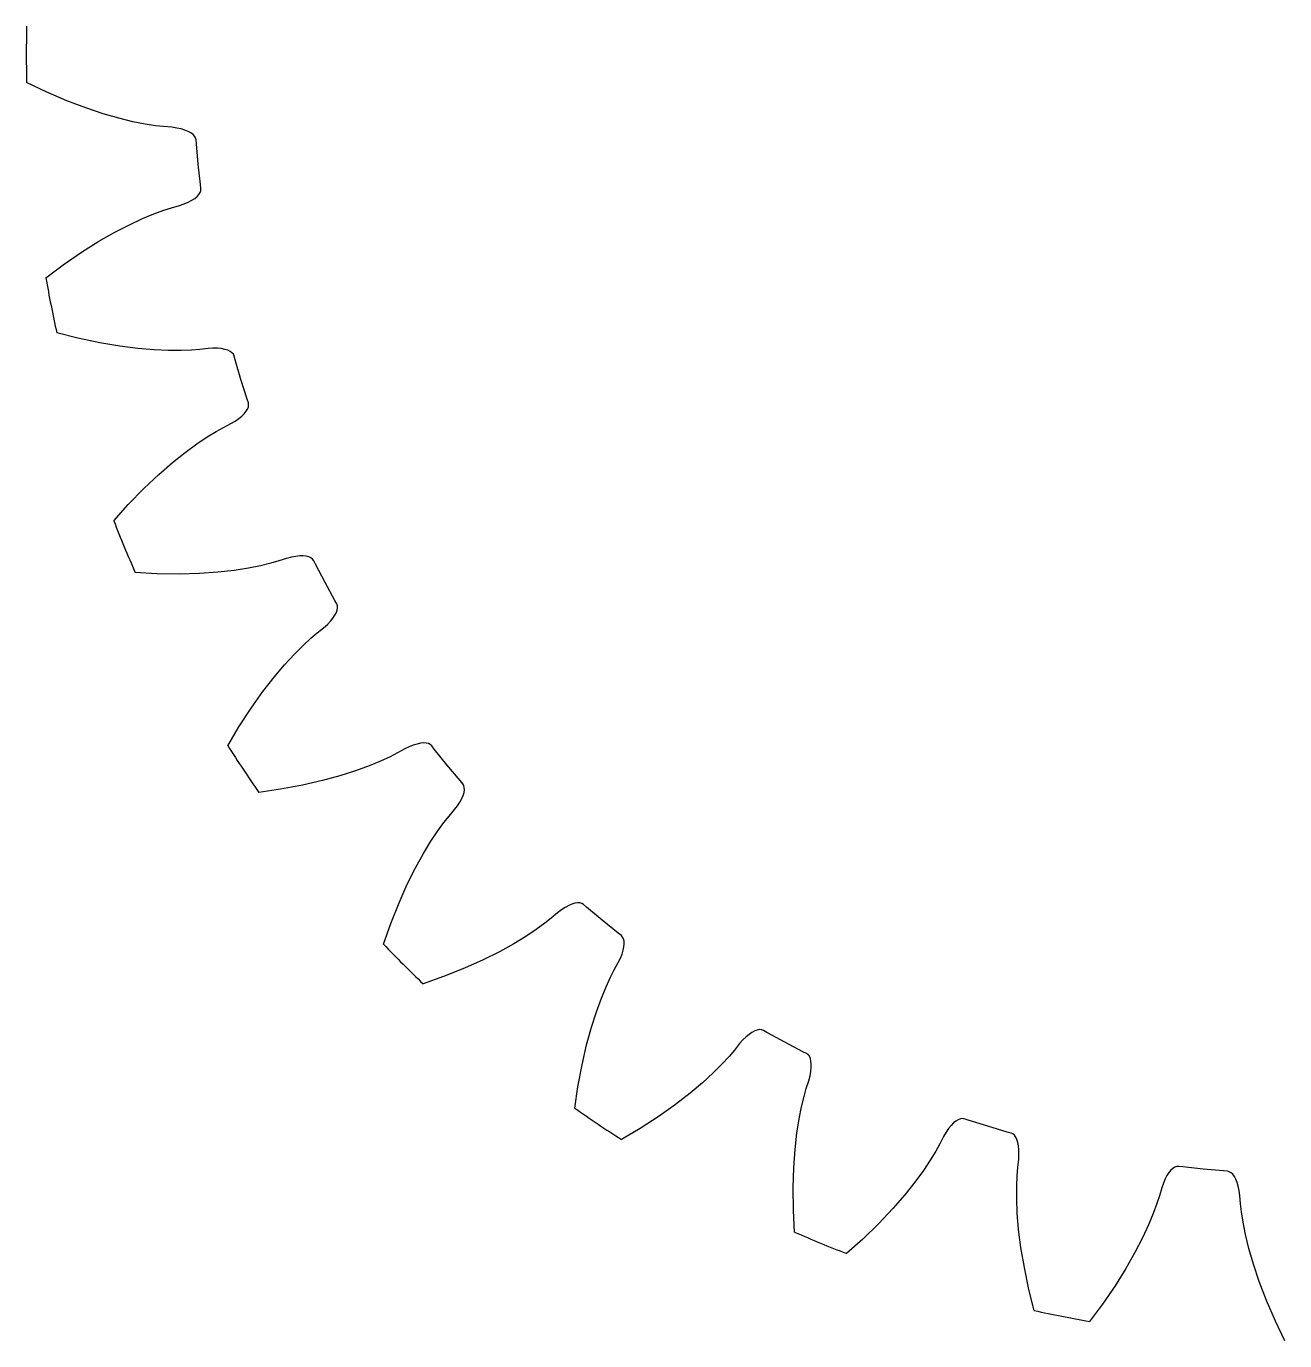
# Model space of a CAD drawing. Extents: x -17 to 17, y -17 to 17.
# Drawn here: x -17 to -0.37, y -17 to 0.37 of the extents above; entities that cross this region are included whole.
import ezdxf

# ---------------------------------------------------------------- set-up
doc = ezdxf.new("R2010")
doc.units = 0

msp = doc.modelspace()

# ---------------------------------------------------------------- linework, layer by layer
at = {"layer": 'layer0'}
for p, q in [((-16.737, -0.495), (-16.996, -0.371)), ((-16.466, -0.612), (-16.737, -0.495)), ((-16.214, -0.707), (-16.466, -0.612)), ((-15.985, -0.784), (-16.214, -0.707)), ((-15.777, -0.844), (-15.985, -0.784)), ((-15.592, -0.889), (-15.777, -0.844)), ((-15.431, -0.921), (-15.592, -0.889)), ((-15.294, -0.942), (-15.431, -0.921)), ((-15.186, -0.954), (-15.294, -0.942)), ((-15.076, -0.963), (-15.186, -0.954)), ((-15.012, -0.973), (-15.076, -0.963)), ((-14.954, -0.985), (-15.012, -0.973)), ((-14.904, -1), (-14.954, -0.985)), ((-14.861, -1.017), (-14.904, -1)), ((-14.826, -1.036), (-14.861, -1.017)), ((-14.797, -1.057), (-14.826, -1.036)), ((-14.776, -1.08), (-14.797, -1.057)), ((-14.763, -1.104), (-14.776, -1.08)), ((-14.757, -1.128), (-14.763, -1.104)), ((-14.753, -1.181), (-14.757, -1.128)), ((-14.729, -1.451), (-14.753, -1.181)), ((-14.7, -1.719), (-14.729, -1.451)), ((-14.694, -1.772), (-14.7, -1.719)), ((-14.813, -1.927), (-14.774, -1.902)), ((-14.774, -1.902), (-14.743, -1.876)), ((-14.743, -1.876), (-14.719, -1.85)), ((-14.719, -1.85), (-14.703, -1.824)), ((-14.703, -1.824), (-14.695, -1.798)), ((-14.695, -1.798), (-14.694, -1.772)), ((-15.314, -2.108), (-15.184, -2.06)), ((-15.184, -2.06), (-15.08, -2.027)), ((-15.08, -2.027), (-14.974, -1.996)), ((-14.974, -1.996), (-14.913, -1.975)), ((-14.913, -1.975), (-14.859, -1.952)), ((-14.859, -1.952), (-14.813, -1.927)), ((-15.831, -2.35), (-15.638, -2.25)), ((-15.638, -2.25), (-15.466, -2.17)), ((-15.466, -2.17), (-15.314, -2.108)), ((-16.04, -2.469), (-15.831, -2.35)), ((-16.269, -2.612), (-16.04, -2.469)), ((-16.512, -2.78), (-16.269, -2.612)), ((-16.742, -2.951), (-16.512, -2.78)), ((-16.319, -3.751), (-16.597, -3.68)), ((-16.03, -3.812), (-16.319, -3.751)), ((-15.764, -3.857), (-16.03, -3.812)), ((-15.525, -3.887), (-15.764, -3.857)), ((-15.309, -3.905), (-15.525, -3.887)), ((-15.119, -3.913), (-15.309, -3.905)), ((-14.955, -3.913), (-15.119, -3.913)), ((-14.817, -3.908), (-14.955, -3.913)), ((-14.708, -3.899), (-14.817, -3.908)), ((-14.598, -3.886), (-14.708, -3.899)), ((-14.534, -3.883), (-14.598, -3.886)), ((-14.475, -3.883), (-14.534, -3.883)), ((-14.423, -3.888), (-14.475, -3.883)), ((-14.377, -3.897), (-14.423, -3.888)), ((-14.339, -3.909), (-14.377, -3.897)), ((-14.307, -3.924), (-14.339, -3.909)), ((-14.282, -3.942), (-14.307, -3.924)), ((-14.264, -3.963), (-14.282, -3.942)), ((-14.253, -3.986), (-14.264, -3.963)), ((-14.239, -4.037), (-14.253, -3.986)), ((-14.163, -4.296), (-14.239, -4.037)), ((-14.082, -4.554), (-14.163, -4.296)), ((-14.094, -4.716), (-14.076, -4.686)), ((-14.065, -4.605), (-14.082, -4.554)), ((-14.076, -4.686), (-14.065, -4.657)), ((-14.062, -4.63), (-14.065, -4.605)), ((-14.065, -4.657), (-14.062, -4.63)), ((-14.297, -4.879), (-14.241, -4.846)), ((-14.241, -4.846), (-14.193, -4.813)), ((-14.193, -4.813), (-14.152, -4.78)), ((-14.152, -4.78), (-14.119, -4.748)), ((-14.119, -4.748), (-14.094, -4.716)), ((-14.609, -5.055), (-14.491, -4.983)), ((-14.491, -4.983), (-14.395, -4.93)), ((-14.395, -4.93), (-14.297, -4.879)), ((-14.899, -5.258), (-14.745, -5.146)), ((-14.745, -5.146), (-14.609, -5.055)), ((-15.068, -5.393), (-14.899, -5.258)), ((-15.446, -5.736), (-15.25, -5.551)), ((-15.25, -5.551), (-15.068, -5.393)), ((-15.653, -5.948), (-15.446, -5.736)), ((-15.844, -6.161), (-15.653, -5.948)), ((-13.904, -6.756), (-14.065, -6.788)), ((-13.77, -6.723), (-13.904, -6.756)), ((-13.665, -6.693), (-13.77, -6.723)), ((-13.56, -6.66), (-13.665, -6.693)), ((-13.497, -6.643), (-13.56, -6.66)), ((-13.439, -6.633), (-13.497, -6.643)), ((-13.387, -6.627), (-13.439, -6.633)), ((-13.341, -6.627), (-13.387, -6.627)), ((-13.301, -6.631), (-13.341, -6.627)), ((-13.266, -6.639), (-13.301, -6.631)), ((-13.238, -6.652), (-13.266, -6.639)), ((-13.217, -6.669), (-13.238, -6.652)), ((-13.202, -6.69), (-13.217, -6.669)), ((-13.178, -6.737), (-13.202, -6.69)), ((-13.052, -6.977), (-13.178, -6.737)), ((-15.274, -6.862), (-15.56, -6.847)), ((-14.978, -6.866), (-15.274, -6.862)), ((-14.709, -6.858), (-14.978, -6.866)), ((-14.468, -6.841), (-14.709, -6.858)), ((-14.253, -6.817), (-14.468, -6.841)), ((-14.065, -6.788), (-14.253, -6.817)), ((-12.923, -7.214), (-13.052, -6.977)), ((-12.897, -7.26), (-12.923, -7.214)), ((-12.888, -7.284), (-12.897, -7.26)), ((-12.886, -7.311), (-12.888, -7.284)), ((-12.981, -7.489), (-12.948, -7.449)), ((-12.948, -7.449), (-12.922, -7.411)), ((-12.922, -7.411), (-12.903, -7.375)), ((-12.903, -7.375), (-12.891, -7.342)), ((-12.891, -7.342), (-12.886, -7.311)), ((-13.157, -7.643), (-13.071, -7.575)), ((-13.071, -7.575), (-13.022, -7.531)), ((-13.022, -7.531), (-12.981, -7.489)), ((-13.458, -7.923), (-13.342, -7.808)), ((-13.342, -7.808), (-13.24, -7.714)), ((-13.24, -7.714), (-13.157, -7.643)), ((-13.587, -8.064), (-13.458, -7.923)), ((-13.726, -8.229), (-13.587, -8.064)), ((-13.874, -8.42), (-13.726, -8.229)), ((-14.03, -8.639), (-13.874, -8.42)), ((-14.192, -8.887), (-14.03, -8.639)), ((-14.338, -9.134), (-14.192, -8.887)), ((-12, -9.177), (-12.096, -9.23)), ((-11.941, -9.149), (-12, -9.177)), ((-11.887, -9.127), (-11.941, -9.149)), ((-11.837, -9.112), (-11.887, -9.127)), ((-11.792, -9.102), (-11.837, -9.112)), ((-11.751, -9.098), (-11.792, -9.102)), ((-11.716, -9.1), (-11.751, -9.098)), ((-11.686, -9.107), (-11.716, -9.1)), ((-11.662, -9.12), (-11.686, -9.107)), ((-11.643, -9.137), (-11.662, -9.12)), ((-11.61, -9.179), (-11.643, -9.137)), ((-11.441, -9.389), (-11.61, -9.179)), ((-12.319, -9.339), (-12.47, -9.401)), ((-12.193, -9.28), (-12.319, -9.339)), ((-12.096, -9.23), (-12.193, -9.28)), ((-12.855, -9.532), (-13.088, -9.596)), ((-12.649, -9.467), (-12.855, -9.532)), ((-12.47, -9.401), (-12.649, -9.467)), ((-11.267, -9.596), (-11.441, -9.389)), ((-13.642, -9.71), (-13.925, -9.751)), ((-13.351, -9.656), (-13.642, -9.71)), ((-13.088, -9.596), (-13.351, -9.656)), ((-11.233, -9.637), (-11.267, -9.596)), ((-11.219, -9.659), (-11.233, -9.637)), ((-11.212, -9.685), (-11.219, -9.659)), ((-11.216, -9.751), (-11.211, -9.716)), ((-11.211, -9.716), (-11.212, -9.685)), ((-11.303, -9.927), (-11.271, -9.878)), ((-11.271, -9.878), (-11.246, -9.832)), ((-11.246, -9.832), (-11.228, -9.79)), ((-11.228, -9.79), (-11.216, -9.751)), ((-11.481, -10.149), (-11.413, -10.063)), ((-11.413, -10.063), (-11.342, -9.979)), ((-11.342, -9.979), (-11.303, -9.927)), ((-11.563, -10.261), (-11.481, -10.149)), ((-11.753, -10.559), (-11.653, -10.397)), ((-11.653, -10.397), (-11.563, -10.261)), ((-11.857, -10.749), (-11.753, -10.559)), ((-11.965, -10.965), (-11.857, -10.749)), ((-12.075, -11.211), (-11.965, -10.965)), ((-12.185, -11.485), (-12.075, -11.211)), ((-9.878, -11.271), (-9.927, -11.303)), ((-9.832, -11.246), (-9.878, -11.271)), ((-9.79, -11.228), (-9.832, -11.246)), ((-9.751, -11.216), (-9.79, -11.228)), ((-9.716, -11.211), (-9.751, -11.216)), ((-9.685, -11.212), (-9.716, -11.211)), ((-9.659, -11.219), (-9.685, -11.212)), ((-9.637, -11.233), (-9.659, -11.219)), ((-9.596, -11.267), (-9.637, -11.233)), ((-9.389, -11.441), (-9.596, -11.267)), ((-10.063, -11.413), (-10.149, -11.481)), ((-9.979, -11.342), (-10.063, -11.413)), ((-9.927, -11.303), (-9.979, -11.342)), ((-9.179, -11.61), (-9.389, -11.441)), ((-12.281, -11.755), (-12.185, -11.485)), ((-10.261, -11.563), (-10.397, -11.653)), ((-10.149, -11.481), (-10.261, -11.563)), ((-9.137, -11.643), (-9.179, -11.61)), ((-10.559, -11.753), (-10.749, -11.857)), ((-10.397, -11.653), (-10.559, -11.753)), ((-9.12, -11.662), (-9.137, -11.643)), ((-9.107, -11.686), (-9.12, -11.662)), ((-9.112, -11.837), (-9.102, -11.792)), ((-9.1, -11.716), (-9.107, -11.686)), ((-9.102, -11.792), (-9.098, -11.751)), ((-9.098, -11.751), (-9.1, -11.716)), ((-10.965, -11.965), (-11.211, -12.075)), ((-10.749, -11.857), (-10.965, -11.965)), ((-9.177, -12), (-9.149, -11.941)), ((-9.149, -11.941), (-9.127, -11.887)), ((-9.127, -11.887), (-9.112, -11.837)), ((-11.211, -12.075), (-11.485, -12.185)), ((-9.28, -12.193), (-9.23, -12.096)), ((-9.23, -12.096), (-9.177, -12)), ((-11.485, -12.185), (-11.755, -12.281)), ((-9.401, -12.47), (-9.339, -12.319)), ((-9.339, -12.319), (-9.28, -12.193)), ((-9.467, -12.649), (-9.401, -12.47)), ((-9.532, -12.855), (-9.467, -12.649)), ((-9.596, -13.088), (-9.532, -12.855)), ((-7.531, -13.022), (-7.575, -13.071)), ((-7.489, -12.981), (-7.531, -13.022)), ((-7.449, -12.948), (-7.489, -12.981)), ((-7.411, -12.922), (-7.449, -12.948)), ((-7.375, -12.903), (-7.411, -12.922)), ((-7.342, -12.891), (-7.375, -12.903)), ((-7.311, -12.886), (-7.342, -12.891)), ((-7.284, -12.888), (-7.311, -12.886)), ((-7.26, -12.897), (-7.284, -12.888)), ((-7.214, -12.923), (-7.26, -12.897)), ((-6.977, -13.052), (-7.214, -12.923)), ((-9.656, -13.351), (-9.596, -13.088)), ((-7.643, -13.157), (-7.714, -13.24)), ((-7.575, -13.071), (-7.643, -13.157)), ((-6.737, -13.178), (-6.977, -13.052)), ((-6.69, -13.202), (-6.737, -13.178)), ((-9.71, -13.642), (-9.656, -13.351)), ((-7.808, -13.342), (-7.923, -13.458)), ((-7.714, -13.24), (-7.808, -13.342)), ((-6.669, -13.217), (-6.69, -13.202)), ((-6.652, -13.238), (-6.669, -13.217)), ((-6.639, -13.266), (-6.652, -13.238)), ((-6.631, -13.301), (-6.639, -13.266)), ((-6.627, -13.341), (-6.631, -13.301)), ((-6.627, -13.387), (-6.627, -13.341)), ((-7.923, -13.458), (-8.064, -13.587)), ((-6.66, -13.56), (-6.643, -13.497)), ((-6.643, -13.497), (-6.633, -13.439)), ((-6.633, -13.439), (-6.627, -13.387)), ((-9.751, -13.925), (-9.71, -13.642)), ((-8.064, -13.587), (-8.229, -13.726)), ((-6.723, -13.77), (-6.693, -13.665)), ((-6.693, -13.665), (-6.66, -13.56)), ((-8.42, -13.874), (-8.639, -14.03)), ((-8.229, -13.726), (-8.42, -13.874)), ((-6.756, -13.904), (-6.723, -13.77)), ((-8.639, -14.03), (-8.887, -14.192)), ((-6.817, -14.253), (-6.788, -14.065)), ((-6.788, -14.065), (-6.756, -13.904)), ((-4.657, -14.065), (-4.686, -14.076)), ((-4.63, -14.062), (-4.657, -14.065)), ((-4.605, -14.065), (-4.63, -14.062)), ((-4.554, -14.082), (-4.605, -14.065)), ((-8.887, -14.192), (-9.134, -14.338)), ((-4.813, -14.193), (-4.846, -14.241)), ((-4.78, -14.152), (-4.813, -14.193)), ((-4.748, -14.119), (-4.78, -14.152)), ((-4.716, -14.094), (-4.748, -14.119)), ((-4.686, -14.076), (-4.716, -14.094)), ((-4.296, -14.163), (-4.554, -14.082)), ((-4.037, -14.239), (-4.296, -14.163)), ((-3.986, -14.253), (-4.037, -14.239)), ((-6.841, -14.468), (-6.817, -14.253)), ((-4.93, -14.395), (-4.983, -14.491)), ((-4.879, -14.297), (-4.93, -14.395)), ((-4.846, -14.241), (-4.879, -14.297)), ((-3.963, -14.264), (-3.986, -14.253)), ((-3.942, -14.282), (-3.963, -14.264)), ((-3.924, -14.307), (-3.942, -14.282)), ((-3.909, -14.339), (-3.924, -14.307)), ((-3.897, -14.377), (-3.909, -14.339)), ((-3.888, -14.423), (-3.897, -14.377)), ((-6.858, -14.709), (-6.841, -14.468)), ((-4.983, -14.491), (-5.055, -14.609)), ((-3.883, -14.475), (-3.888, -14.423)), ((-3.886, -14.598), (-3.883, -14.534)), ((-3.883, -14.534), (-3.883, -14.475)), ((-6.866, -14.978), (-6.858, -14.709)), ((-5.146, -14.745), (-5.258, -14.899)), ((-5.055, -14.609), (-5.146, -14.745)), ((-3.908, -14.817), (-3.899, -14.708)), ((-3.899, -14.708), (-3.886, -14.598)), ((-1.876, -14.743), (-1.902, -14.774)), ((-1.85, -14.719), (-1.876, -14.743)), ((-1.824, -14.703), (-1.85, -14.719)), ((-1.798, -14.695), (-1.824, -14.703)), ((-1.772, -14.694), (-1.798, -14.695)), ((-1.719, -14.7), (-1.772, -14.694)), ((-1.451, -14.729), (-1.719, -14.7)), ((-1.181, -14.753), (-1.451, -14.729)), ((-1.128, -14.757), (-1.181, -14.753)), ((-1.104, -14.763), (-1.128, -14.757)), ((-5.258, -14.899), (-5.393, -15.068)), ((-3.913, -14.955), (-3.908, -14.817)), ((-1.975, -14.913), (-1.996, -14.974)), ((-1.952, -14.859), (-1.975, -14.913)), ((-1.927, -14.813), (-1.952, -14.859)), ((-1.902, -14.774), (-1.927, -14.813)), ((-1.08, -14.776), (-1.104, -14.763)), ((-1.057, -14.797), (-1.08, -14.776)), ((-1.036, -14.826), (-1.057, -14.797)), ((-1.017, -14.861), (-1.036, -14.826)), ((-1, -14.904), (-1.017, -14.861)), ((-0.985, -14.954), (-1, -14.904)), ((-6.862, -15.274), (-6.866, -14.978)), ((-5.393, -15.068), (-5.551, -15.25)), ((-3.913, -15.119), (-3.913, -14.955)), ((-2.027, -15.08), (-2.06, -15.184)), ((-1.996, -14.974), (-2.027, -15.08)), ((-0.973, -15.012), (-0.985, -14.954)), ((-0.963, -15.076), (-0.973, -15.012)), ((-0.954, -15.186), (-0.963, -15.076)), ((-6.847, -15.56), (-6.862, -15.274)), ((-5.551, -15.25), (-5.736, -15.446)), ((-3.905, -15.309), (-3.913, -15.119)), ((-2.06, -15.184), (-2.108, -15.314)), ((-0.942, -15.294), (-0.954, -15.186)), ((-5.736, -15.446), (-5.948, -15.653)), ((-3.887, -15.525), (-3.905, -15.309)), ((-2.108, -15.314), (-2.17, -15.466)), ((-0.921, -15.431), (-0.942, -15.294)), ((-0.889, -15.592), (-0.921, -15.431)), ((-3.857, -15.764), (-3.887, -15.525)), ((-2.17, -15.466), (-2.25, -15.638)), ((-0.844, -15.777), (-0.889, -15.592)), ((-5.948, -15.653), (-6.161, -15.844)), ((-3.812, -16.03), (-3.857, -15.764)), ((-2.25, -15.638), (-2.35, -15.831)), ((-0.784, -15.985), (-0.844, -15.777)), ((-2.35, -15.831), (-2.469, -16.04)), ((-3.751, -16.319), (-3.812, -16.03)), ((-2.469, -16.04), (-2.612, -16.269)), ((-0.707, -16.214), (-0.784, -15.985)), ((-3.68, -16.597), (-3.751, -16.319)), ((-2.612, -16.269), (-2.78, -16.512)), ((-0.612, -16.466), (-0.707, -16.214)), ((-0.495, -16.737), (-0.612, -16.466)), ((-2.78, -16.512), (-2.951, -16.742)), ((-0.371, -16.996), (-0.495, -16.737))]:
    msp.add_line(p, q, dxfattribs=at)
for start, end in [(178.7481, 181.2519), (189.9981, 192.5019), (201.2481, 203.7519), (212.4981, 215.0019), (223.7481, 226.2519), (234.9981, 237.5019), (246.2481, 248.7519), (257.4981, 260.0019)]:
    msp.add_arc((0, 0), 17, start, end, dxfattribs=at)
at = {"layer": 'layer1'}
for p, q in [((-16.737, -0.495), (-16.996, -0.371)), ((-16.466, -0.612), (-16.737, -0.495)), ((-16.214, -0.707), (-16.466, -0.612)), ((-15.985, -0.784), (-16.214, -0.707)), ((-15.777, -0.844), (-15.985, -0.784)), ((-15.592, -0.889), (-15.777, -0.844)), ((-15.431, -0.921), (-15.592, -0.889)), ((-15.294, -0.942), (-15.431, -0.921)), ((-15.186, -0.954), (-15.294, -0.942)), ((-15.076, -0.963), (-15.186, -0.954)), ((-15.012, -0.973), (-15.076, -0.963)), ((-14.954, -0.985), (-15.012, -0.973)), ((-14.904, -1), (-14.954, -0.985)), ((-14.861, -1.017), (-14.904, -1)), ((-14.826, -1.036), (-14.861, -1.017)), ((-14.797, -1.057), (-14.826, -1.036)), ((-14.776, -1.08), (-14.797, -1.057)), ((-14.763, -1.104), (-14.776, -1.08)), ((-14.757, -1.128), (-14.763, -1.104)), ((-14.753, -1.181), (-14.757, -1.128)), ((-14.729, -1.451), (-14.753, -1.181)), ((-14.7, -1.719), (-14.729, -1.451)), ((-14.694, -1.772), (-14.7, -1.719)), ((-14.813, -1.927), (-14.774, -1.902)), ((-14.774, -1.902), (-14.743, -1.876)), ((-14.743, -1.876), (-14.719, -1.85)), ((-14.719, -1.85), (-14.703, -1.824)), ((-14.703, -1.824), (-14.695, -1.798)), ((-14.695, -1.798), (-14.694, -1.772)), ((-15.314, -2.108), (-15.184, -2.06)), ((-15.184, -2.06), (-15.08, -2.027)), ((-15.08, -2.027), (-14.974, -1.996)), ((-14.974, -1.996), (-14.913, -1.975)), ((-14.913, -1.975), (-14.859, -1.952)), ((-14.859, -1.952), (-14.813, -1.927)), ((-15.831, -2.35), (-15.638, -2.25)), ((-15.638, -2.25), (-15.466, -2.17)), ((-15.466, -2.17), (-15.314, -2.108)), ((-16.04, -2.469), (-15.831, -2.35)), ((-16.269, -2.612), (-16.04, -2.469)), ((-16.512, -2.78), (-16.269, -2.612)), ((-16.742, -2.951), (-16.512, -2.78)), ((-16.319, -3.751), (-16.597, -3.68)), ((-16.03, -3.812), (-16.319, -3.751)), ((-15.764, -3.857), (-16.03, -3.812)), ((-15.525, -3.887), (-15.764, -3.857)), ((-15.309, -3.905), (-15.525, -3.887)), ((-15.119, -3.913), (-15.309, -3.905)), ((-14.955, -3.913), (-15.119, -3.913)), ((-14.817, -3.908), (-14.955, -3.913)), ((-14.708, -3.899), (-14.817, -3.908)), ((-14.598, -3.886), (-14.708, -3.899)), ((-14.534, -3.883), (-14.598, -3.886)), ((-14.475, -3.883), (-14.534, -3.883)), ((-14.423, -3.888), (-14.475, -3.883)), ((-14.377, -3.897), (-14.423, -3.888)), ((-14.339, -3.909), (-14.377, -3.897)), ((-14.307, -3.924), (-14.339, -3.909)), ((-14.282, -3.942), (-14.307, -3.924)), ((-14.264, -3.963), (-14.282, -3.942)), ((-14.253, -3.986), (-14.264, -3.963)), ((-14.239, -4.037), (-14.253, -3.986)), ((-14.163, -4.296), (-14.239, -4.037)), ((-14.082, -4.554), (-14.163, -4.296)), ((-14.094, -4.716), (-14.076, -4.686)), ((-14.065, -4.605), (-14.082, -4.554)), ((-14.076, -4.686), (-14.065, -4.657)), ((-14.062, -4.63), (-14.065, -4.605)), ((-14.065, -4.657), (-14.062, -4.63)), ((-14.297, -4.879), (-14.241, -4.846)), ((-14.241, -4.846), (-14.193, -4.813)), ((-14.193, -4.813), (-14.152, -4.78)), ((-14.152, -4.78), (-14.119, -4.748)), ((-14.119, -4.748), (-14.094, -4.716)), ((-14.609, -5.055), (-14.491, -4.983)), ((-14.491, -4.983), (-14.395, -4.93)), ((-14.395, -4.93), (-14.297, -4.879)), ((-14.899, -5.258), (-14.745, -5.146)), ((-14.745, -5.146), (-14.609, -5.055)), ((-15.068, -5.393), (-14.899, -5.258)), ((-15.446, -5.736), (-15.25, -5.551)), ((-15.25, -5.551), (-15.068, -5.393)), ((-15.653, -5.948), (-15.446, -5.736)), ((-15.844, -6.161), (-15.653, -5.948)), ((-13.904, -6.756), (-14.065, -6.788)), ((-13.77, -6.723), (-13.904, -6.756)), ((-13.665, -6.693), (-13.77, -6.723)), ((-13.56, -6.66), (-13.665, -6.693)), ((-13.497, -6.643), (-13.56, -6.66)), ((-13.439, -6.633), (-13.497, -6.643)), ((-13.387, -6.627), (-13.439, -6.633)), ((-13.341, -6.627), (-13.387, -6.627)), ((-13.301, -6.631), (-13.341, -6.627)), ((-13.266, -6.639), (-13.301, -6.631)), ((-13.238, -6.652), (-13.266, -6.639)), ((-13.217, -6.669), (-13.238, -6.652)), ((-13.202, -6.69), (-13.217, -6.669)), ((-13.178, -6.737), (-13.202, -6.69)), ((-13.052, -6.977), (-13.178, -6.737)), ((-15.274, -6.862), (-15.56, -6.847)), ((-14.978, -6.866), (-15.274, -6.862)), ((-14.709, -6.858), (-14.978, -6.866)), ((-14.468, -6.841), (-14.709, -6.858)), ((-14.253, -6.817), (-14.468, -6.841)), ((-14.065, -6.788), (-14.253, -6.817)), ((-12.923, -7.214), (-13.052, -6.977)), ((-12.897, -7.26), (-12.923, -7.214)), ((-12.888, -7.284), (-12.897, -7.26)), ((-12.886, -7.311), (-12.888, -7.284)), ((-12.981, -7.489), (-12.948, -7.449)), ((-12.948, -7.449), (-12.922, -7.411)), ((-12.922, -7.411), (-12.903, -7.375)), ((-12.903, -7.375), (-12.891, -7.342)), ((-12.891, -7.342), (-12.886, -7.311)), ((-13.157, -7.643), (-13.071, -7.575)), ((-13.071, -7.575), (-13.022, -7.531)), ((-13.022, -7.531), (-12.981, -7.489)), ((-13.458, -7.923), (-13.342, -7.808)), ((-13.342, -7.808), (-13.24, -7.714)), ((-13.24, -7.714), (-13.157, -7.643)), ((-13.587, -8.064), (-13.458, -7.923)), ((-13.726, -8.229), (-13.587, -8.064)), ((-13.874, -8.42), (-13.726, -8.229)), ((-14.03, -8.639), (-13.874, -8.42)), ((-14.192, -8.887), (-14.03, -8.639)), ((-14.338, -9.134), (-14.192, -8.887)), ((-12, -9.177), (-12.096, -9.23)), ((-11.941, -9.149), (-12, -9.177)), ((-11.887, -9.127), (-11.941, -9.149)), ((-11.837, -9.112), (-11.887, -9.127)), ((-11.792, -9.102), (-11.837, -9.112)), ((-11.751, -9.098), (-11.792, -9.102)), ((-11.716, -9.1), (-11.751, -9.098)), ((-11.686, -9.107), (-11.716, -9.1)), ((-11.662, -9.12), (-11.686, -9.107)), ((-11.643, -9.137), (-11.662, -9.12)), ((-11.61, -9.179), (-11.643, -9.137)), ((-11.441, -9.389), (-11.61, -9.179)), ((-12.319, -9.339), (-12.47, -9.401)), ((-12.193, -9.28), (-12.319, -9.339)), ((-12.096, -9.23), (-12.193, -9.28)), ((-12.855, -9.532), (-13.088, -9.596)), ((-12.649, -9.467), (-12.855, -9.532)), ((-12.47, -9.401), (-12.649, -9.467)), ((-11.267, -9.596), (-11.441, -9.389)), ((-13.642, -9.71), (-13.925, -9.751)), ((-13.351, -9.656), (-13.642, -9.71)), ((-13.088, -9.596), (-13.351, -9.656)), ((-11.233, -9.637), (-11.267, -9.596)), ((-11.219, -9.659), (-11.233, -9.637)), ((-11.212, -9.685), (-11.219, -9.659)), ((-11.216, -9.751), (-11.211, -9.716)), ((-11.211, -9.716), (-11.212, -9.685)), ((-11.303, -9.927), (-11.271, -9.878)), ((-11.271, -9.878), (-11.246, -9.832)), ((-11.246, -9.832), (-11.228, -9.79)), ((-11.228, -9.79), (-11.216, -9.751)), ((-11.481, -10.149), (-11.413, -10.063)), ((-11.413, -10.063), (-11.342, -9.979)), ((-11.342, -9.979), (-11.303, -9.927)), ((-11.563, -10.261), (-11.481, -10.149)), ((-11.753, -10.559), (-11.653, -10.397)), ((-11.653, -10.397), (-11.563, -10.261)), ((-11.857, -10.749), (-11.753, -10.559)), ((-11.965, -10.965), (-11.857, -10.749)), ((-12.075, -11.211), (-11.965, -10.965)), ((-12.185, -11.485), (-12.075, -11.211)), ((-9.878, -11.271), (-9.927, -11.303)), ((-9.832, -11.246), (-9.878, -11.271)), ((-9.79, -11.228), (-9.832, -11.246)), ((-9.751, -11.216), (-9.79, -11.228)), ((-9.716, -11.211), (-9.751, -11.216)), ((-9.685, -11.212), (-9.716, -11.211)), ((-9.659, -11.219), (-9.685, -11.212)), ((-9.637, -11.233), (-9.659, -11.219)), ((-9.596, -11.267), (-9.637, -11.233)), ((-9.389, -11.441), (-9.596, -11.267)), ((-10.063, -11.413), (-10.149, -11.481)), ((-9.979, -11.342), (-10.063, -11.413)), ((-9.927, -11.303), (-9.979, -11.342)), ((-9.179, -11.61), (-9.389, -11.441)), ((-12.281, -11.755), (-12.185, -11.485)), ((-10.261, -11.563), (-10.397, -11.653)), ((-10.149, -11.481), (-10.261, -11.563)), ((-9.137, -11.643), (-9.179, -11.61)), ((-10.559, -11.753), (-10.749, -11.857)), ((-10.397, -11.653), (-10.559, -11.753)), ((-9.12, -11.662), (-9.137, -11.643)), ((-9.107, -11.686), (-9.12, -11.662)), ((-9.112, -11.837), (-9.102, -11.792)), ((-9.1, -11.716), (-9.107, -11.686)), ((-9.102, -11.792), (-9.098, -11.751)), ((-9.098, -11.751), (-9.1, -11.716)), ((-10.965, -11.965), (-11.211, -12.075)), ((-10.749, -11.857), (-10.965, -11.965)), ((-9.177, -12), (-9.149, -11.941)), ((-9.149, -11.941), (-9.127, -11.887)), ((-9.127, -11.887), (-9.112, -11.837)), ((-11.211, -12.075), (-11.485, -12.185)), ((-9.28, -12.193), (-9.23, -12.096)), ((-9.23, -12.096), (-9.177, -12)), ((-11.485, -12.185), (-11.755, -12.281)), ((-9.401, -12.47), (-9.339, -12.319)), ((-9.339, -12.319), (-9.28, -12.193)), ((-9.467, -12.649), (-9.401, -12.47)), ((-9.532, -12.855), (-9.467, -12.649)), ((-9.596, -13.088), (-9.532, -12.855)), ((-7.531, -13.022), (-7.575, -13.071)), ((-7.489, -12.981), (-7.531, -13.022)), ((-7.449, -12.948), (-7.489, -12.981)), ((-7.411, -12.922), (-7.449, -12.948)), ((-7.375, -12.903), (-7.411, -12.922)), ((-7.342, -12.891), (-7.375, -12.903)), ((-7.311, -12.886), (-7.342, -12.891)), ((-7.284, -12.888), (-7.311, -12.886)), ((-7.26, -12.897), (-7.284, -12.888)), ((-7.214, -12.923), (-7.26, -12.897)), ((-6.977, -13.052), (-7.214, -12.923)), ((-9.656, -13.351), (-9.596, -13.088)), ((-7.643, -13.157), (-7.714, -13.24)), ((-7.575, -13.071), (-7.643, -13.157)), ((-6.737, -13.178), (-6.977, -13.052)), ((-6.69, -13.202), (-6.737, -13.178)), ((-9.71, -13.642), (-9.656, -13.351)), ((-7.808, -13.342), (-7.923, -13.458)), ((-7.714, -13.24), (-7.808, -13.342)), ((-6.669, -13.217), (-6.69, -13.202)), ((-6.652, -13.238), (-6.669, -13.217)), ((-6.639, -13.266), (-6.652, -13.238)), ((-6.631, -13.301), (-6.639, -13.266)), ((-6.627, -13.341), (-6.631, -13.301)), ((-6.627, -13.387), (-6.627, -13.341)), ((-7.923, -13.458), (-8.064, -13.587)), ((-6.66, -13.56), (-6.643, -13.497)), ((-6.643, -13.497), (-6.633, -13.439)), ((-6.633, -13.439), (-6.627, -13.387)), ((-9.751, -13.925), (-9.71, -13.642)), ((-8.064, -13.587), (-8.229, -13.726)), ((-6.723, -13.77), (-6.693, -13.665)), ((-6.693, -13.665), (-6.66, -13.56)), ((-8.42, -13.874), (-8.639, -14.03)), ((-8.229, -13.726), (-8.42, -13.874)), ((-6.756, -13.904), (-6.723, -13.77)), ((-8.639, -14.03), (-8.887, -14.192)), ((-6.817, -14.253), (-6.788, -14.065)), ((-6.788, -14.065), (-6.756, -13.904)), ((-4.657, -14.065), (-4.686, -14.076)), ((-4.63, -14.062), (-4.657, -14.065)), ((-4.605, -14.065), (-4.63, -14.062)), ((-4.554, -14.082), (-4.605, -14.065)), ((-8.887, -14.192), (-9.134, -14.338)), ((-4.813, -14.193), (-4.846, -14.241)), ((-4.78, -14.152), (-4.813, -14.193)), ((-4.748, -14.119), (-4.78, -14.152)), ((-4.716, -14.094), (-4.748, -14.119)), ((-4.686, -14.076), (-4.716, -14.094)), ((-4.296, -14.163), (-4.554, -14.082)), ((-4.037, -14.239), (-4.296, -14.163)), ((-3.986, -14.253), (-4.037, -14.239)), ((-6.841, -14.468), (-6.817, -14.253)), ((-4.93, -14.395), (-4.983, -14.491)), ((-4.879, -14.297), (-4.93, -14.395)), ((-4.846, -14.241), (-4.879, -14.297)), ((-3.963, -14.264), (-3.986, -14.253)), ((-3.942, -14.282), (-3.963, -14.264)), ((-3.924, -14.307), (-3.942, -14.282)), ((-3.909, -14.339), (-3.924, -14.307)), ((-3.897, -14.377), (-3.909, -14.339)), ((-3.888, -14.423), (-3.897, -14.377)), ((-6.858, -14.709), (-6.841, -14.468)), ((-4.983, -14.491), (-5.055, -14.609)), ((-3.883, -14.475), (-3.888, -14.423)), ((-3.886, -14.598), (-3.883, -14.534)), ((-3.883, -14.534), (-3.883, -14.475)), ((-6.866, -14.978), (-6.858, -14.709)), ((-5.146, -14.745), (-5.258, -14.899)), ((-5.055, -14.609), (-5.146, -14.745)), ((-3.908, -14.817), (-3.899, -14.708)), ((-3.899, -14.708), (-3.886, -14.598)), ((-1.876, -14.743), (-1.902, -14.774)), ((-1.85, -14.719), (-1.876, -14.743)), ((-1.824, -14.703), (-1.85, -14.719)), ((-1.798, -14.695), (-1.824, -14.703)), ((-1.772, -14.694), (-1.798, -14.695)), ((-1.719, -14.7), (-1.772, -14.694)), ((-1.451, -14.729), (-1.719, -14.7)), ((-1.181, -14.753), (-1.451, -14.729)), ((-1.128, -14.757), (-1.181, -14.753)), ((-1.104, -14.763), (-1.128, -14.757)), ((-5.258, -14.899), (-5.393, -15.068)), ((-3.913, -14.955), (-3.908, -14.817)), ((-1.975, -14.913), (-1.996, -14.974)), ((-1.952, -14.859), (-1.975, -14.913)), ((-1.927, -14.813), (-1.952, -14.859)), ((-1.902, -14.774), (-1.927, -14.813)), ((-1.08, -14.776), (-1.104, -14.763)), ((-1.057, -14.797), (-1.08, -14.776)), ((-1.036, -14.826), (-1.057, -14.797)), ((-1.017, -14.861), (-1.036, -14.826)), ((-1, -14.904), (-1.017, -14.861)), ((-0.985, -14.954), (-1, -14.904)), ((-6.862, -15.274), (-6.866, -14.978)), ((-5.393, -15.068), (-5.551, -15.25)), ((-3.913, -15.119), (-3.913, -14.955)), ((-2.027, -15.08), (-2.06, -15.184)), ((-1.996, -14.974), (-2.027, -15.08)), ((-0.973, -15.012), (-0.985, -14.954)), ((-0.963, -15.076), (-0.973, -15.012)), ((-0.954, -15.186), (-0.963, -15.076)), ((-6.847, -15.56), (-6.862, -15.274)), ((-5.551, -15.25), (-5.736, -15.446)), ((-3.905, -15.309), (-3.913, -15.119)), ((-2.06, -15.184), (-2.108, -15.314)), ((-0.942, -15.294), (-0.954, -15.186)), ((-5.736, -15.446), (-5.948, -15.653)), ((-3.887, -15.525), (-3.905, -15.309)), ((-2.108, -15.314), (-2.17, -15.466)), ((-0.921, -15.431), (-0.942, -15.294)), ((-0.889, -15.592), (-0.921, -15.431)), ((-3.857, -15.764), (-3.887, -15.525)), ((-2.17, -15.466), (-2.25, -15.638)), ((-0.844, -15.777), (-0.889, -15.592)), ((-5.948, -15.653), (-6.161, -15.844)), ((-3.812, -16.03), (-3.857, -15.764)), ((-2.25, -15.638), (-2.35, -15.831)), ((-0.784, -15.985), (-0.844, -15.777)), ((-2.35, -15.831), (-2.469, -16.04)), ((-3.751, -16.319), (-3.812, -16.03)), ((-2.469, -16.04), (-2.612, -16.269)), ((-0.707, -16.214), (-0.784, -15.985)), ((-3.68, -16.597), (-3.751, -16.319)), ((-2.612, -16.269), (-2.78, -16.512)), ((-0.612, -16.466), (-0.707, -16.214)), ((-0.495, -16.737), (-0.612, -16.466)), ((-2.78, -16.512), (-2.951, -16.742)), ((-0.371, -16.996), (-0.495, -16.737))]:
    msp.add_line(p, q, dxfattribs=at)
for start, end in [(178.7481, 181.2519), (189.9981, 192.5019), (201.2481, 203.7519), (212.4981, 215.0019), (223.7481, 226.2519), (234.9981, 237.5019), (246.2481, 248.7519), (257.4981, 260.0019)]:
    msp.add_arc((0, 0), 17, start, end, dxfattribs=at)

doc.saveas('drawing.dxf')
